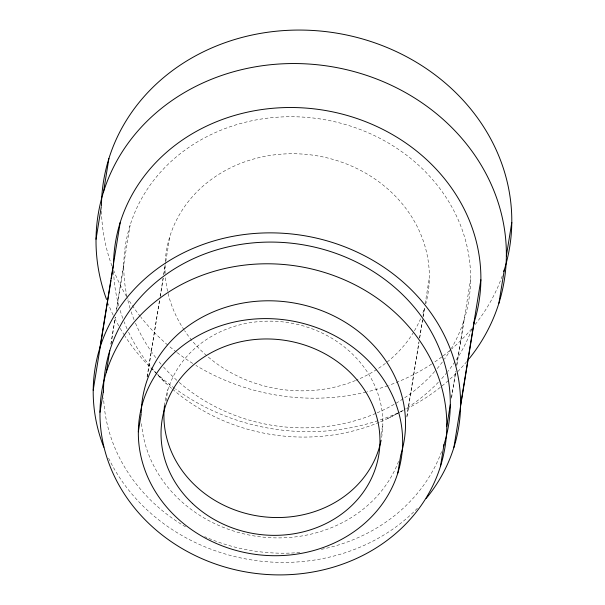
<?xml version="1.0" encoding="UTF-8"?>
<svg xmlns="http://www.w3.org/2000/svg" width="605" height="605" viewBox="0 0 605 605"><rect width="100%" height="100%" fill="white"/><g stroke="black" fill="none" stroke-linecap="round" stroke-linejoin="round"><path stroke-width="0.45" stroke-dasharray="3.02 2.27" d="M110.859 344.124L115.215 317.194M116.266 310.698L130.105 225.272M111.01 344.177L115.366 317.254M116.72 308.89L123.791 265.255M147.091 376.991L159.448 300.677M160.204 296.019L163.07 278.338M163.675 274.617L165.634 262.517M165.785 261.587L169.854 236.457M147.249 376.749L160.068 297.637M160.212 296.707L163.229 278.096M163.834 274.375L165.036 266.926M166.027 401.244L167.903 389.665M381.112 434.481L382.844 423.787M406.893 416.331L418.947 341.878M419.552 338.15L422.872 317.678M423.024 316.748L424.529 307.438M425.133 303.718L429.353 277.657M406.9 417.019L418.962 342.566M419.711 337.908L422.577 320.226M423.182 316.506L424.536 308.126A132.51 118.172 9.2 0 1 422.048 315.19M451.504 397.258L455.709 371.258M456.767 364.755L470.599 279.329M451.504 398.241L455.86 371.311M456.767 365.738L464.285 319.311M387.593 418.584L402.174 411.007A205.723 183.466 9.2 0 1 378.889 420.377M154.797 371.735L166.133 383.419M420.611 318.684A132.51 118.172 9.2 0 1 414.092 331.358M413.601 332.175A132.51 118.172 9.2 0 1 356.33 380.167M355.468 380.522A132.51 118.172 9.2 0 1 184.638 330.731M184.124 329.967A132.51 118.172 9.2 0 1 165.437 277.241M165.173 273.475A132.51 118.172 9.2 0 1 165.074 265.066M165.241 261.33A132.51 118.172 9.2 0 1 316.15 155.651A132.51 118.172 9.2 0 1 425.829 303.649M398.574 461.365A132.51 118.172 9.2 0 1 255.461 536.151A132.51 118.172 9.2 0 1 141.411 421.466M441.597 451.625A173.869 155.054 9.2 0 1 321.179 549.393M299.853 552.486A173.869 155.054 9.2 0 1 204.732 536.665M185.554 526.826A173.869 155.054 9.2 0 1 103.606 397.961M127.02 296.662A173.869 155.054 9.2 0 1 321.384 119.132A173.869 155.054 9.2 0 1 451.534 348.185M451.058 348.994A173.869 155.054 9.2 0 1 444.509 359.09M442.353 362.062A173.869 155.054 9.2 0 1 435.358 370.729M434.745 371.432A173.869 155.054 9.2 0 1 403.875 398.317M403.089 398.839A173.869 155.054 9.2 0 1 376.628 413.064M375.773 413.427A173.869 155.054 9.2 0 1 177.567 380.953M176.872 380.333A173.869 155.054 9.2 0 1 163.584 367.053M161.089 364.21A173.869 155.054 9.2 0 1 158.071 360.58M155.742 357.623A173.869 155.054 9.2 0 1 135.459 323.115M134.038 319.659A173.869 155.054 9.2 0 1 130.34 309.208M130.067 308.338A173.869 155.054 9.2 0 1 127.224 297.577M417.389 508.291A184.177 164.242 9.2 0 1 108.34 457.637M471.787 329.158A184.177 164.242 9.2 0 1 455.436 361.056M454.922 361.82A184.177 164.242 9.2 0 1 447.715 371.568M447.125 372.302A184.177 164.242 9.2 0 1 440.954 379.471M438.353 382.254A184.177 164.242 9.2 0 1 404.117 409.668M403.308 410.16A184.177 164.242 9.2 0 1 398.43 412.988M397.614 413.442A184.177 164.242 9.2 0 1 380.008 421.972M379.154 422.328A184.177 164.242 9.2 0 1 172.304 388.992M171.601 388.387A184.177 164.242 9.2 0 1 157.55 374.745M156.914 374.049A184.177 164.242 9.2 0 1 128.646 332.289M127.05 328.833A184.177 164.242 9.2 0 1 124.123 321.845M122.792 318.321A184.177 164.242 9.2 0 1 119.858 309.465M118.837 305.88A184.177 164.242 9.2 0 1 113.558 270.42M502.279 275.865A205.723 183.466 9.2 0 1 475.205 324.446M471.65 328.78A205.723 183.466 9.2 0 1 451.806 348.82M449.681 350.635A205.723 183.466 9.2 0 1 442.421 356.428M441.673 356.995A205.723 183.466 9.2 0 1 432.431 363.522M431.637 364.044A205.723 183.466 9.2 0 1 388.75 385.362M387.865 385.672A205.723 183.466 9.2 0 1 367.099 391.866M366.184 392.085A205.723 183.466 9.2 0 1 195.929 365.42M192.723 363.431A205.723 183.466 9.2 0 1 177.22 352.685M176.471 352.11A205.723 183.466 9.2 0 1 168.47 345.644M167.759 345.047A205.723 183.466 9.2 0 1 140.92 317.239M140.33 316.491A205.723 183.466 9.2 0 1 128.003 298.855M126.536 296.442A205.723 183.466 9.2 0 1 113.619 270.314M111.955 265.95A205.723 183.466 9.2 0 1 101.474 211.311M164.484 405.781A109.755 97.881 9.2 0 1 288.139 322.586A109.755 97.881 9.2 0 1 381.301 439.275M466.833 361.54A205.723 183.466 9.2 0 1 456.699 372.657M456.034 373.323A205.723 183.466 9.2 0 1 406.439 408.927M377.996 420.672A205.723 183.466 9.2 0 1 175.579 388.97M174.815 388.41A205.723 183.466 9.2 0 1 157.489 374.23M156.808 373.61A205.723 183.466 9.2 0 1 125.053 336.229M124.554 335.45A205.723 183.466 9.2 0 1 119.215 326.67M118.754 325.853A205.723 183.466 9.2 0 1 113.506 315.825M113.097 314.978A205.723 183.466 9.2 0 1 108.197 303.786"/><path stroke-width="0.91" d="M103.493 191.966L108.915 158.487M96.021 239.27L101.292 206.728M99.901 347.837L120.198 222.481M93.208 390.187L110.957 280.622M111.252 278.761L113.513 264.831A184.177 164.242 9.2 0 1 323.841 110.223A184.177 164.242 9.2 0 1 473.624 323.864M106.291 372.325L109.8 350.628M99.976 412.308L103.485 390.603M138.333 431.796L141.222 413.979M397.833 472.997A132.51 118.172 9.2 0 0 237.447 321.368A132.51 118.172 9.2 0 0 176.199 517.116A132.51 118.172 9.2 0 0 397.833 472.997L400.722 455.179A132.51 118.172 9.2 0 0 292.328 302.704A132.51 118.172 9.2 0 0 141.237 413.049M446.785 426.389L450.294 404.685M440.47 466.364A173.869 155.054 9.2 0 0 230.013 267.418A173.869 155.054 9.2 0 0 149.654 524.255A173.869 155.054 9.2 0 0 440.47 466.364L443.979 444.667M460.579 405.1L480.877 279.752M453.886 447.458L474.191 322.102M506.37 255.93L511.792 222.459M498.898 303.241L504.32 269.762M103.478 392.441A173.869 155.054 9.2 0 1 301.086 244.488A173.869 155.054 9.2 0 1 443.427 446.414M103.818 447.201A184.177 164.242 9.2 0 1 302.515 235.413A184.177 164.242 9.2 0 1 426.23 498.391M101.443 205.798A205.723 183.466 9.2 0 1 336.251 33.071A205.723 183.466 9.2 0 1 503.761 271.509M106.533 299.43A205.723 183.466 9.2 0 1 330.822 66.55A205.723 183.466 9.2 0 1 469.2 358.652M381.127 440.175A109.755 97.881 9.2 0 1 258.108 516.027A109.755 97.881 9.2 0 1 164.484 405.781M192.39 503.383A109.755 97.881 9.2 0 0 375.97 466.841A109.755 97.881 9.2 0 0 243.119 341.25A109.755 97.881 9.2 0 0 192.39 503.383"/></g></svg>
